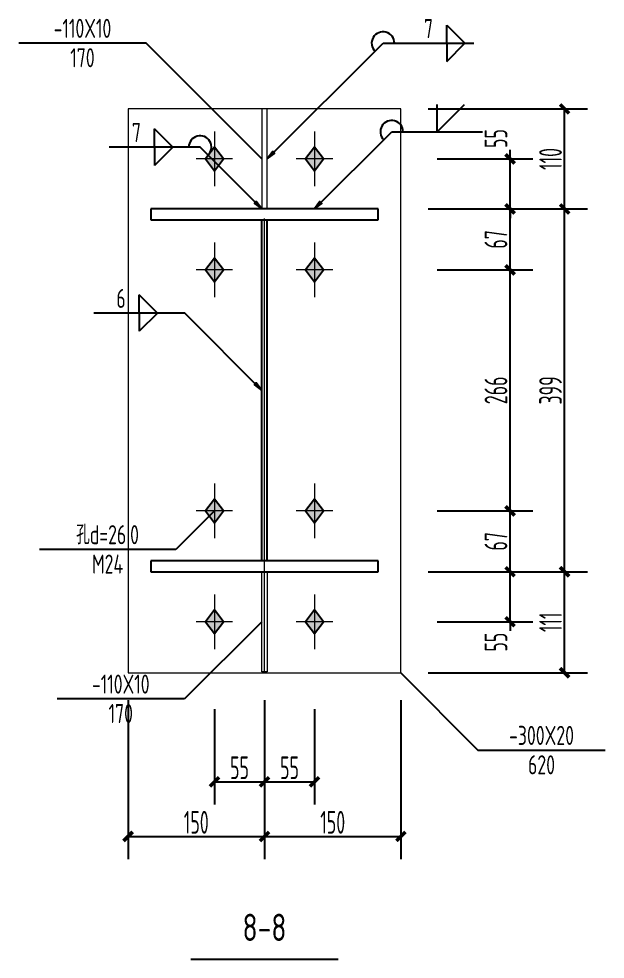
# Model space of a CAD drawing. Extents: x 447413 to 2975780, y -1432727 to 1301644.
# Drawn here: x 2337929 to 2344376, y -1247539 to -1237198 of the extents above; entities that cross this region are included whole.
import ezdxf
from ezdxf.enums import TextEntityAlignment as Align

# ---------------------------------------------------------------- set-up
doc = ezdxf.new("R2010")
doc.units = 0
doc.header["$LTSCALE"] = 1000
doc.header["$MEASUREMENT"] = 0
doc.linetypes.add('线型6', pattern=[8.75, 5, -1.25, 1.25, -1.25])
for name, color, linetype in [('10', 7, 'Continuous'), ('尺寸标注', 253, 'Continuous'), ('焊缝标注', 253, 'Continuous'), ('螺栓孔标注', 253, 'Continuous'), ('钢板标注', 253, 'Continuous')]:
    doc.layers.add(name, color=color, linetype=linetype)
doc.layers.add('20', color=2, linetype='Continuous', lineweight=18)
doc.styles.add('PkpmHz', font='Pkpmeng', dxfattribs={"width": 0.6, "bigfont": 'hztxt'})
doc.dimstyles.new('Pkpm_1.00', dxfattribs={"dimtxt": 250, "dimasz": 100, "dimexe": 250, "dimexo": 0.0625, "dimgap": 30, "dimtad": 1, "dimdec": 0, "dimrnd": 5, "dimzin": 0, "dimdsep": 46, "dimtxsty": 'PkpmHz', "dimblk1": 'ARCHTICK', "dimblk2": 'ARCHTICK', "dimsah": 1, "dimcen": 0.09, "dimadec": 0, "dimazin": 0, "dimtfac": 1, "dimtdec": 0, "dimtmove": 2, "dimatfit": 1, "dimfxl": 0, "dimtolj": 1, "dimtzin": 0, "dimarcsym": 0})

# ---------------------------------------------------------------- blocks, each defined once
blk = doc.blocks.new('_ArchTick')
at = {"color": 0, "linetype": 'ByBlock', "const_width": 0.4}
blk.add_lwpolyline([(-0.5, -0.5), (0.5, 0.5)], dxfattribs=at)
blk = doc.blocks.new('*D719')
at = {"layer": 'Defpoints', "color": 0, "linetype": 'Continuous', "transparency": 16777216}
for p in [(2342130, -1238739), (2343330, -1238739), (2342130, -1239289)]:
    blk.add_point(p, dxfattribs=at)
at = {"layer": '尺寸标注', "color": 0, "linetype": 'Continuous', "lineweight": -2, "transparency": 16777216}
for p, q in [((2342530, -1238739), (2343580, -1238739)), ((2343330, -1238739), (2343330, -1238639)), ((2343330, -1239289), (2343330, -1238739)), ((2342530, -1239289), (2343580, -1239289)), ((2343330, -1239289), (2343330, -1239389))]:
    blk.add_line(p, q, dxfattribs=at)
at = {"layer": '尺寸标注', "color": 0, "linetype": 'Continuous', "lineweight": -2, "transparency": 16777216, "xscale": 100, "yscale": 100, "zscale": 100}
for p, rotation in [((2343330, -1238739), 270), ((2343330, -1239289), 90)]:
    blk.add_blockref('_ArchTick', p, dxfattribs=dict(at, rotation=rotation))
at = {"layer": '尺寸标注', "color": 0, "linetype": 'Continuous', "transparency": 16777216, "insert": (2343175, -1238515), "char_height": 250, "attachment_point": 5, "rotation": 90, "style": 'PkpmHz'}
blk.add_mtext('\\A1;55', dxfattribs=at)
blk = doc.blocks.new('*D720')
at = {"layer": 'Defpoints', "color": 0, "linetype": 'Continuous', "transparency": 16777216}
for p in [(2342130, -1239289), (2343330, -1239289), (2342130, -1239959)]:
    blk.add_point(p, dxfattribs=at)
at = {"layer": '尺寸标注', "color": 0, "linetype": 'Continuous', "lineweight": -2, "transparency": 16777216}
for p, q in [((2342530, -1239289), (2343580, -1239289)), ((2343330, -1239959), (2343330, -1239289)), ((2342530, -1239959), (2343580, -1239959))]:
    blk.add_line(p, q, dxfattribs=at)
at = {"layer": '尺寸标注', "color": 0, "linetype": 'Continuous', "lineweight": -2, "transparency": 16777216, "xscale": 100, "yscale": 100, "zscale": 100}
for p, rotation in [((2343330, -1239289), 90), ((2343330, -1239959), 270)]:
    blk.add_blockref('_ArchTick', p, dxfattribs=dict(at, rotation=rotation))
at = {"layer": '尺寸标注', "color": 0, "linetype": 'Continuous', "transparency": 16777216, "insert": (2343175, -1239624), "char_height": 250, "attachment_point": 5, "rotation": 90, "style": 'PkpmHz'}
blk.add_mtext('\\A1;67', dxfattribs=at)
blk = doc.blocks.new('*D721')
at = {"layer": 'Defpoints', "color": 0, "linetype": 'Continuous', "transparency": 16777216}
for p in [(2342130, -1243279), (2343330, -1243279), (2342130, -1243829)]:
    blk.add_point(p, dxfattribs=at)
at = {"layer": '尺寸标注', "color": 0, "linetype": 'Continuous', "lineweight": -2, "transparency": 16777216}
for p, q in [((2343330, -1243279), (2343330, -1243179)), ((2342530, -1243279), (2343580, -1243279)), ((2343330, -1243829), (2343330, -1243279)), ((2342530, -1243829), (2343580, -1243829)), ((2343330, -1243829), (2343330, -1243929))]:
    blk.add_line(p, q, dxfattribs=at)
at = {"layer": '尺寸标注', "color": 0, "linetype": 'Continuous', "lineweight": -2, "transparency": 16777216, "xscale": 100, "yscale": 100, "zscale": 100}
for p, rotation in [((2343330, -1243279), 270), ((2343330, -1243829), 90)]:
    blk.add_blockref('_ArchTick', p, dxfattribs=dict(at, rotation=rotation))
at = {"layer": '尺寸标注', "color": 0, "linetype": 'Continuous', "transparency": 16777216, "insert": (2343175, -1244053), "char_height": 250, "attachment_point": 5, "rotation": 90, "style": 'PkpmHz'}
blk.add_mtext('\\A1;55', dxfattribs=at)
blk = doc.blocks.new('*D722')
at = {"layer": 'Defpoints', "color": 0, "linetype": 'Continuous', "transparency": 16777216}
for p in [(2342130, -1242609), (2343330, -1242609), (2342130, -1243279)]:
    blk.add_point(p, dxfattribs=at)
at = {"layer": '尺寸标注', "color": 0, "linetype": 'Continuous', "lineweight": -2, "transparency": 16777216}
for p, q in [((2342530, -1242609), (2343580, -1242609)), ((2343330, -1243279), (2343330, -1242609)), ((2342530, -1243279), (2343580, -1243279))]:
    blk.add_line(p, q, dxfattribs=at)
at = {"layer": '尺寸标注', "color": 0, "linetype": 'Continuous', "lineweight": -2, "transparency": 16777216, "xscale": 100, "yscale": 100, "zscale": 100}
for p, rotation in [((2343330, -1242609), 90), ((2343330, -1243279), 270)]:
    blk.add_blockref('_ArchTick', p, dxfattribs=dict(at, rotation=rotation))
at = {"layer": '尺寸标注', "color": 0, "linetype": 'Continuous', "transparency": 16777216, "insert": (2343175, -1242944), "char_height": 250, "attachment_point": 5, "rotation": 90, "style": 'PkpmHz'}
blk.add_mtext('\\A1;67', dxfattribs=at)
blk = doc.blocks.new('*D723')
at = {"layer": 'Defpoints', "color": 0, "linetype": 'Continuous', "transparency": 16777216}
for p in [(2342130, -1239959), (2343330, -1239959), (2342130, -1242609)]:
    blk.add_point(p, dxfattribs=at)
at = {"layer": '尺寸标注', "color": 0, "linetype": 'Continuous', "lineweight": -2, "transparency": 16777216}
for p, q in [((2342530, -1239959), (2343580, -1239959)), ((2343330, -1242609), (2343330, -1239959)), ((2342530, -1242609), (2343580, -1242609))]:
    blk.add_line(p, q, dxfattribs=at)
at = {"layer": '尺寸标注', "color": 0, "linetype": 'Continuous', "lineweight": -2, "transparency": 16777216, "xscale": 100, "yscale": 100, "zscale": 100}
for p, rotation in [((2343330, -1239959), 90), ((2343330, -1242609), 270)]:
    blk.add_blockref('_ArchTick', p, dxfattribs=dict(at, rotation=rotation))
at = {"layer": '尺寸标注', "color": 0, "linetype": 'Continuous', "transparency": 16777216, "insert": (2343175, -1241284), "char_height": 250, "attachment_point": 5, "rotation": 90, "style": 'PkpmHz'}
blk.add_mtext('\\A1;266', dxfattribs=at)
blk = doc.blocks.new('*D724')
at = {"layer": 'Defpoints', "color": 0, "linetype": 'Continuous', "transparency": 16777216}
for p in [(2340080, -1244389), (2340630, -1244389), (2340630, -1245589)]:
    blk.add_point(p, dxfattribs=at)
at = {"layer": '尺寸标注', "color": 0, "linetype": 'Continuous', "lineweight": -2, "transparency": 16777216}
for p, q in [((2340080, -1244789), (2340080, -1245839)), ((2340630, -1244789), (2340630, -1245839)), ((2340080, -1245589), (2340630, -1245589))]:
    blk.add_line(p, q, dxfattribs=at)
at = {"layer": '尺寸标注', "color": 0, "linetype": 'Continuous', "lineweight": -2, "transparency": 16777216, "xscale": 100, "yscale": 100, "zscale": 100, "rotation": 180}
blk.add_blockref('_ArchTick', (2340080, -1245589), dxfattribs=at)
at = {"layer": '尺寸标注', "color": 0, "linetype": 'Continuous', "lineweight": -2, "transparency": 16777216, "xscale": 100, "yscale": 100, "zscale": 100}
blk.add_blockref('_ArchTick', (2340630, -1245589), dxfattribs=at)
at = {"layer": '尺寸标注', "color": 0, "linetype": 'Continuous', "transparency": 16777216, "insert": (2340355, -1245434), "char_height": 250, "attachment_point": 5, "style": 'PkpmHz'}
blk.add_mtext('\\A1;55', dxfattribs=at)
blk = doc.blocks.new('*D725')
at = {"layer": 'Defpoints', "color": 0, "linetype": 'Continuous', "transparency": 16777216}
for p in [(2340630, -1244389), (2341180, -1244389), (2341180, -1245589)]:
    blk.add_point(p, dxfattribs=at)
at = {"layer": '尺寸标注', "color": 0, "linetype": 'Continuous', "lineweight": -2, "transparency": 16777216}
for p, q in [((2340630, -1244789), (2340630, -1245839)), ((2341180, -1244789), (2341180, -1245839)), ((2340630, -1245589), (2341180, -1245589))]:
    blk.add_line(p, q, dxfattribs=at)
at = {"layer": '尺寸标注', "color": 0, "linetype": 'Continuous', "lineweight": -2, "transparency": 16777216, "xscale": 100, "yscale": 100, "zscale": 100, "rotation": 180}
blk.add_blockref('_ArchTick', (2340630, -1245589), dxfattribs=at)
at = {"layer": '尺寸标注', "color": 0, "linetype": 'Continuous', "lineweight": -2, "transparency": 16777216, "xscale": 100, "yscale": 100, "zscale": 100}
blk.add_blockref('_ArchTick', (2341180, -1245589), dxfattribs=at)
at = {"layer": '尺寸标注', "color": 0, "linetype": 'Continuous', "transparency": 16777216, "insert": (2340905, -1245434), "char_height": 250, "attachment_point": 5, "style": 'PkpmHz'}
blk.add_mtext('\\A1;55', dxfattribs=at)
blk = doc.blocks.new('*D726')
at = {"layer": 'Defpoints', "color": 0, "linetype": 'Continuous', "transparency": 16777216}
for p in [(2339130, -1244389), (2340630, -1244389), (2340630, -1246189)]:
    blk.add_point(p, dxfattribs=at)
at = {"layer": '尺寸标注', "color": 0, "linetype": 'Continuous', "lineweight": -2, "transparency": 16777216}
for p, q in [((2339130, -1244689), (2339130, -1246439)), ((2340630, -1244689), (2340630, -1246439)), ((2339130, -1246189), (2340630, -1246189))]:
    blk.add_line(p, q, dxfattribs=at)
at = {"layer": '尺寸标注', "color": 0, "linetype": 'Continuous', "lineweight": -2, "transparency": 16777216, "xscale": 100, "yscale": 100, "zscale": 100, "rotation": 180}
blk.add_blockref('_ArchTick', (2339130, -1246189), dxfattribs=at)
at = {"layer": '尺寸标注', "color": 0, "linetype": 'Continuous', "lineweight": -2, "transparency": 16777216, "xscale": 100, "yscale": 100, "zscale": 100}
blk.add_blockref('_ArchTick', (2340630, -1246189), dxfattribs=at)
at = {"layer": '尺寸标注', "color": 0, "linetype": 'Continuous', "transparency": 16777216, "insert": (2339880, -1246034), "char_height": 250, "attachment_point": 5, "style": 'PkpmHz'}
blk.add_mtext('\\A1;150', dxfattribs=at)
blk = doc.blocks.new('*D727')
at = {"layer": 'Defpoints', "color": 0, "linetype": 'Continuous', "transparency": 16777216}
for p in [(2340630, -1244389), (2342130, -1244389), (2342130, -1246189)]:
    blk.add_point(p, dxfattribs=at)
at = {"layer": '尺寸标注', "color": 0, "linetype": 'Continuous', "lineweight": -2, "transparency": 16777216}
for p, q in [((2340630, -1244689), (2340630, -1246439)), ((2342130, -1244689), (2342130, -1246439)), ((2340630, -1246189), (2342130, -1246189))]:
    blk.add_line(p, q, dxfattribs=at)
at = {"layer": '尺寸标注', "color": 0, "linetype": 'Continuous', "lineweight": -2, "transparency": 16777216, "xscale": 100, "yscale": 100, "zscale": 100, "rotation": 180}
blk.add_blockref('_ArchTick', (2340630, -1246189), dxfattribs=at)
at = {"layer": '尺寸标注', "color": 0, "linetype": 'Continuous', "lineweight": -2, "transparency": 16777216, "xscale": 100, "yscale": 100, "zscale": 100}
blk.add_blockref('_ArchTick', (2342130, -1246189), dxfattribs=at)
at = {"layer": '尺寸标注', "color": 0, "linetype": 'Continuous', "transparency": 16777216, "insert": (2341380, -1246034), "char_height": 250, "attachment_point": 5, "style": 'PkpmHz'}
blk.add_mtext('\\A1;150', dxfattribs=at)
blk = doc.blocks.new('*D728')
at = {"layer": 'Defpoints', "color": 0, "linetype": 'Continuous', "transparency": 16777216}
for p in [(2342130, -1243279), (2343930, -1243279), (2342130, -1244389)]:
    blk.add_point(p, dxfattribs=at)
at = {"layer": '尺寸标注', "color": 0, "linetype": 'Continuous', "lineweight": -2, "transparency": 16777216}
for p, q in [((2342430, -1243279), (2344180, -1243279)), ((2343930, -1244389), (2343930, -1243279)), ((2342430, -1244389), (2344180, -1244389))]:
    blk.add_line(p, q, dxfattribs=at)
at = {"layer": '尺寸标注', "color": 0, "linetype": 'Continuous', "lineweight": -2, "transparency": 16777216, "xscale": 100, "yscale": 100, "zscale": 100}
for p, rotation in [((2343930, -1243279), 90), ((2343930, -1244389), 270)]:
    blk.add_blockref('_ArchTick', p, dxfattribs=dict(at, rotation=rotation))
at = {"layer": '尺寸标注', "color": 0, "linetype": 'Continuous', "transparency": 16777216, "insert": (2343775, -1243834), "char_height": 250, "attachment_point": 5, "rotation": 90, "style": 'PkpmHz'}
blk.add_mtext('\\A1;111', dxfattribs=at)
blk = doc.blocks.new('*D729')
at = {"layer": 'Defpoints', "color": 0, "linetype": 'Continuous', "transparency": 16777216}
for p in [(2342130, -1239289), (2343930, -1239289), (2342130, -1243279)]:
    blk.add_point(p, dxfattribs=at)
at = {"layer": '尺寸标注', "color": 0, "linetype": 'Continuous', "lineweight": -2, "transparency": 16777216}
for p, q in [((2342430, -1239289), (2344180, -1239289)), ((2343930, -1243279), (2343930, -1239289)), ((2342430, -1243279), (2344180, -1243279))]:
    blk.add_line(p, q, dxfattribs=at)
at = {"layer": '尺寸标注', "color": 0, "linetype": 'Continuous', "lineweight": -2, "transparency": 16777216, "xscale": 100, "yscale": 100, "zscale": 100}
for p, rotation in [((2343930, -1239289), 90), ((2343930, -1243279), 270)]:
    blk.add_blockref('_ArchTick', p, dxfattribs=dict(at, rotation=rotation))
at = {"layer": '尺寸标注', "color": 0, "linetype": 'Continuous', "transparency": 16777216, "insert": (2343775, -1241284), "char_height": 250, "attachment_point": 5, "rotation": 90, "style": 'PkpmHz'}
blk.add_mtext('\\A1;399', dxfattribs=at)
blk = doc.blocks.new('*D730')
at = {"layer": 'Defpoints', "color": 0, "linetype": 'Continuous', "transparency": 16777216}
for p in [(2342130, -1238189), (2343930, -1238189), (2342130, -1239289)]:
    blk.add_point(p, dxfattribs=at)
at = {"layer": '尺寸标注', "color": 0, "linetype": 'Continuous', "lineweight": -2, "transparency": 16777216}
for p, q in [((2342430, -1238189), (2344180, -1238189)), ((2343930, -1239289), (2343930, -1238189)), ((2342430, -1239289), (2344180, -1239289))]:
    blk.add_line(p, q, dxfattribs=at)
at = {"layer": '尺寸标注', "color": 0, "linetype": 'Continuous', "lineweight": -2, "transparency": 16777216, "xscale": 100, "yscale": 100, "zscale": 100}
for p, rotation in [((2343930, -1238189), 90), ((2343930, -1239289), 270)]:
    blk.add_blockref('_ArchTick', p, dxfattribs=dict(at, rotation=rotation))
at = {"layer": '尺寸标注', "color": 0, "linetype": 'Continuous', "transparency": 16777216, "insert": (2343775, -1238739), "char_height": 250, "attachment_point": 5, "rotation": 90, "style": 'PkpmHz'}
blk.add_mtext('\\A1;110', dxfattribs=at)

msp = doc.modelspace()

# ---------------------------------------------------------------- hatches: boundary and pattern name
at = {"layer": '10'}
for points in [[(2340079.9, -1238609), (2339979.9, -1238739), (2340079.9, -1238869), (2340179.9, -1238739)], [(2341179.9, -1238609), (2341079.9, -1238739), (2341179.9, -1238869), (2341279.9, -1238739)], [(2340079.9, -1239829), (2339979.9, -1239959), (2340079.9, -1240089), (2340179.9, -1239959)], [(2341179.9, -1239829), (2341079.9, -1239959), (2341179.9, -1240089), (2341279.9, -1239959)], [(2340079.9, -1242479), (2339979.9, -1242609), (2340079.9, -1242739), (2340179.9, -1242609)], [(2341179.9, -1242479), (2341079.9, -1242609), (2341179.9, -1242739), (2341279.9, -1242609)], [(2340079.9, -1243699), (2339979.9, -1243829), (2340079.9, -1243959), (2340179.9, -1243829)], [(2341179.9, -1243699), (2341079.9, -1243829), (2341179.9, -1243959), (2341279.9, -1243829)]]:
    msp.add_hatch(color=1, dxfattribs=at).paths.add_polyline_path(points)
at = {"layer": '焊缝标注'}
for points in [[(2340659.9, -1238739), (2340741.3, -1238678.9), (2340720.1, -1238657.7)], [(2340599.9, -1239289), (2340539.9, -1239207.6), (2340518.7, -1239228.8)], [(2341179.9, -1239289), (2341261.3, -1239228.9), (2341240.1, -1239207.7)], [(2340599.9, -1241284), (2340539.9, -1241202.6), (2340518.7, -1241223.8)]]:
    msp.add_hatch(color=256, dxfattribs=at).paths.add_polyline_path(points)

# ---------------------------------------------------------------- linework, layer by layer
at = {"layer": '10', "linetype": '线型6', "lineweight": 18}
msp.add_line((2340629.9, -1244394), (2340629.9, -1238184), dxfattribs=at)
at = {"layer": '10', "color": 9, "lineweight": 18}
for p, q in [((2340079.9, -1238439), (2340079.9, -1239039)), ((2341179.9, -1238439), (2341179.9, -1239039)), ((2340279.9, -1238739), (2339879.9, -1238739)), ((2341379.9, -1238739), (2340979.9, -1238739)), ((2340079.9, -1239659), (2340079.9, -1240259)), ((2341179.9, -1239659), (2341179.9, -1240259)), ((2340279.9, -1239959), (2339879.9, -1239959)), ((2341379.9, -1239959), (2340979.9, -1239959)), ((2340079.9, -1242309), (2340079.9, -1242909)), ((2341179.9, -1242309), (2341179.9, -1242909)), ((2340279.9, -1242609), (2339879.9, -1242609)), ((2341379.9, -1242609), (2340979.9, -1242609)), ((2340079.9, -1243529), (2340079.9, -1244129)), ((2341179.9, -1243529), (2341179.9, -1244129)), ((2340279.9, -1243829), (2339879.9, -1243829)), ((2341379.9, -1243829), (2340979.9, -1243829))]:
    msp.add_line(p, q, dxfattribs=at)
at = {"layer": '10', "color": 3}
for p, q in [((2341879.9, -1239289), (2339379.9, -1239289)), ((2339379.9, -1239289), (2339379.9, -1239409)), ((2341879.9, -1239409), (2341879.9, -1239289)), ((2339379.9, -1239409), (2341879.9, -1239409)), ((2340599.9, -1243159), (2340599.9, -1239409)), ((2340659.9, -1243159), (2340659.9, -1239409)), ((2341879.9, -1243159), (2339379.9, -1243159)), ((2339379.9, -1243159), (2339379.9, -1243279)), ((2341879.9, -1243279), (2341879.9, -1243159)), ((2339379.9, -1243279), (2341879.9, -1243279))]:
    msp.add_line(p, q, dxfattribs=at)
at = {"layer": '10'}
msp.add_line((2339819.9, -1247539), (2341439.9, -1247539), dxfattribs=at)
at = {"layer": '10', "color": 1, "linetype": 'Continuous'}
for points in [[(2340079.9, -1238609), (2339979.9, -1238739), (2340079.9, -1238869), (2340179.9, -1238739)], [(2341179.9, -1238609), (2341079.9, -1238739), (2341179.9, -1238869), (2341279.9, -1238739)], [(2340079.9, -1239829), (2339979.9, -1239959), (2340079.9, -1240089), (2340179.9, -1239959)], [(2341179.9, -1239829), (2341079.9, -1239959), (2341179.9, -1240089), (2341279.9, -1239959)], [(2340079.9, -1242479), (2339979.9, -1242609), (2340079.9, -1242739), (2340179.9, -1242609)], [(2341179.9, -1242479), (2341079.9, -1242609), (2341179.9, -1242739), (2341279.9, -1242609)], [(2340079.9, -1243699), (2339979.9, -1243829), (2340079.9, -1243959), (2340179.9, -1243829)], [(2341179.9, -1243699), (2341079.9, -1243829), (2341179.9, -1243959), (2341279.9, -1243829)]]:
    msp.add_lwpolyline(points, close=True, dxfattribs=at)
at = {"layer": '20'}
for p, q in [((2342129.9, -1238189), (2339129.9, -1238189)), ((2339129.9, -1238189), (2339129.9, -1244389)), ((2340659.9, -1238189), (2340599.9, -1238189)), ((2340599.9, -1238189), (2340599.9, -1239289)), ((2340659.9, -1239289), (2340659.9, -1238189)), ((2342129.9, -1244389), (2342129.9, -1238189)), ((2340599.9, -1239289), (2340659.9, -1239289)), ((2340599.9, -1243279), (2340659.9, -1243279)), ((2340599.9, -1244379), (2340599.9, -1243279)), ((2340659.9, -1243279), (2340659.9, -1244379)), ((2339129.9, -1244389), (2342129.9, -1244389)), ((2340659.9, -1244379), (2340599.9, -1244379))]:
    msp.add_line(p, q, dxfattribs=at)
at = {"layer": '焊缝标注'}
for p, q in [((2342633.2, -1237266.7), (2342833.2, -1237466.7)), ((2342633.2, -1237466.7), (2342633.2, -1237266.7)), ((2340659.9, -1238739), (2341933.2, -1237466.7)), ((2341933.2, -1237466.7), (2342933.2, -1237466.7)), ((2342633.2, -1237666.7), (2342833.2, -1237466.7)), ((2342633.2, -1237466.7), (2342633.2, -1237666.7)), ((2342528.8, -1238440.8), (2342528.8, -1238140.8)), ((2342528.8, -1238440.8), (2342828.8, -1238140.8)), ((2339621.9, -1238609.4), (2339421.9, -1238409.4)), ((2339421.9, -1238609.4), (2339421.9, -1238409.4)), ((2341179.9, -1239289), (2342028.8, -1238440.8)), ((2342028.8, -1238440.8), (2343028.8, -1238440.8)), ((2339921.9, -1238609.4), (2338921.9, -1238609.4)), ((2339621.9, -1238609.4), (2339421.9, -1238809.4)), ((2339421.9, -1238609.4), (2339421.9, -1238809.4)), ((2340599.9, -1239289), (2339921.9, -1238609.4)), ((2339452.4, -1240434.5), (2339252.4, -1240234.5)), ((2339252.4, -1240434.5), (2339252.4, -1240234.5)), ((2339752.4, -1240434.5), (2338752.4, -1240434.5)), ((2339452.4, -1240434.5), (2339252.4, -1240634.5)), ((2339252.4, -1240434.5), (2339252.4, -1240634.5)), ((2340599.9, -1241284), (2339752.4, -1240434.5))]:
    msp.add_line(p, q, dxfattribs=at)
at = {"layer": '焊缝标注', "linetype": 'Continuous'}
for points in [[(2340659.9, -1238739), (2340741.3, -1238678.9), (2340720.1, -1238657.7)], [(2340599.9, -1239289), (2340539.9, -1239207.6), (2340518.7, -1239228.8)], [(2341179.9, -1239289), (2341261.3, -1239228.9), (2341240.1, -1239207.7)], [(2340599.9, -1241284), (2340539.9, -1241202.6), (2340518.7, -1241223.8)]]:
    msp.add_lwpolyline(points, close=True, dxfattribs=at)
at = {"layer": '焊缝标注'}
for centre, start, end in [((2341933.2, -1237466.7), 0, 224.97719), ((2342028.8, -1238440.8), 0, 224.97719), ((2339921.9, -1238609.4), 314.93158, 180)]:
    msp.add_arc(centre, 125, start, end, dxfattribs=at)
at = {"layer": '螺栓孔标注'}
for p, q in [((2340079.9, -1242609), (2339654.8, -1243032.4)), ((2339654.8, -1243032.4), (2338154.8, -1243032.4))]:
    msp.add_line(p, q, dxfattribs=at)
at = {"layer": '螺栓孔标注', "const_width": 0.1}
msp.add_lwpolyline([(2340080, -1242609, 1), (2340079.9, -1242609, 1)], format="xyb", close=True, dxfattribs=at)
at = {"layer": '钢板标注'}
for p, q in [((2339328.7, -1237464.7), (2337928.7, -1237464.7)), ((2340599.9, -1238739), (2339328.7, -1237464.7)), ((2340599.9, -1243829), (2339749.7, -1244675.8)), ((2342129.9, -1244389), (2342976.1, -1245239.9)), ((2339749.7, -1244675.8), (2338349.7, -1244675.8)), ((2342976.1, -1245239.9), (2344376.1, -1245239.9))]:
    msp.add_line(p, q, dxfattribs=at)
at = {"layer": '钢板标注', "const_width": 0.1}
for points in [[(2340600, -1238739, 1), (2340599.9, -1238739, 1)], [(2340600, -1243829, 1), (2340599.9, -1243829, 1)], [(2342130, -1244389, 1), (2342129.9, -1244389, 1)]]:
    msp.add_lwpolyline(points, format="xyb", close=True, dxfattribs=at)

# ---------------------------------------------------------------- texts
at = {"layer": '10', "style": 'PkpmHz', "width": 0.77}
msp.add_text('8-8', height=300, dxfattribs=at).set_placement((2340629.9, -1247189), align=Align.MIDDLE_CENTER)
at = {"layer": '焊缝标注', "style": 'PkpmHz', "width": 0.71}
for s, p in [('7', (2342433.2, -1237410.1)), ('7', (2339221.9, -1238552.8)), ('6', (2339052.4, -1240377.8))]:
    msp.add_text(s, height=210, dxfattribs=at).set_placement(p, align=Align.CENTER)
at = {"layer": '螺栓孔标注', "style": 'PkpmHz', "width": 0.71}
msp.add_text('孔d=26.0', height=210, dxfattribs=at).set_placement((2338904.8, -1242975.8), align=Align.CENTER)
msp.add_text('M24', height=210, dxfattribs=at).set_placement((2338904.8, -1243089), align=Align.TOP_CENTER)
at = {"layer": '钢板标注', "style": 'PkpmHz', "width": 0.71}
for s, p in [('-110X10', (2338628.7, -1237408.1)), ('-110X10', (2339049.7, -1244619.2)), ('-300X20', (2343676.1, -1245183.3))]:
    msp.add_text(s, height=210, dxfattribs=at).set_placement(p, align=Align.CENTER)
for s, p in [('170', (2338628.7, -1237521.3)), ('170', (2339049.7, -1244732.5)), ('620', (2343676.1, -1245296.5))]:
    msp.add_text(s, height=210, dxfattribs=at).set_placement(p, align=Align.TOP_CENTER)

# ---------------------------------------------------------------- dimensions: what is measured, and where the dimension line sits
at = {"layer": '尺寸标注', "linetype": 'Continuous'}
for base, p1, p2, text, override, picture, middle in [((2343929.9, -1238189), (2342129.9, -1239289), (2342129.9, -1238189), '110', {"dimexo": 300, "dimtih": 0, "dimtoh": 0}, '*D730', (2343774.9, -1238739)), ((2343329.9, -1239289), (2342129.9, -1239959), (2342129.9, -1239289), '67', {"dimexo": 400, "dimtih": 0, "dimtoh": 0}, '*D720', (2343174.9, -1239624)), ((2343929.9, -1239289), (2342129.9, -1243279), (2342129.9, -1239289), '399', {"dimexo": 300, "dimtih": 0, "dimtoh": 0}, '*D729', (2343774.9, -1241284)), ((2343329.9, -1239959), (2342129.9, -1242609), (2342129.9, -1239959), '266', {"dimexo": 400, "dimtih": 0, "dimtoh": 0}, '*D723', (2343174.9, -1241284)), ((2343329.9, -1242609), (2342129.9, -1243279), (2342129.9, -1242609), '67', {"dimexo": 400, "dimtih": 0, "dimtoh": 0}, '*D722', (2343174.9, -1242944)), ((2343929.9, -1243279), (2342129.9, -1244389), (2342129.9, -1243279), '111', {"dimexo": 300, "dimtih": 0, "dimtoh": 0}, '*D728', (2343774.9, -1243834))]:
    dim = msp.add_linear_dim(base=base, p1=p1, p2=p2, angle=90, text=text, dimstyle='Pkpm_1.00', override=override, dxfattribs=at)
    dim.commit()
    dim.dimension.update_dxf_attribs({"geometry": picture, "text_midpoint": middle})
for base, p1, p2, picture, middle in [((2343329.9, -1238739), (2342129.9, -1239289), (2342129.9, -1238739), '*D719', (2343174.7, -1238515.4)), ((2343329.9, -1243279), (2342129.9, -1243829), (2342129.9, -1243279), '*D721', (2343174.7, -1244052.6))]:
    dim = msp.add_linear_dim(base=base, p1=p1, p2=p2, angle=90, text='55', dimstyle='Pkpm_1.00', override={"dimexo": 400, "dimtih": 0, "dimtoh": 0}, dxfattribs=at)
    dim.commit()
    dim.dimension.update_dxf_attribs({"geometry": picture, "text_midpoint": middle, "dimtype": 128})
for base, p1, p2, text, override, picture, middle in [((2340629.9, -1246189), (2339129.9, -1244389), (2340629.9, -1244389), '150', {"dimexo": 300, "dimtih": 0, "dimtoh": 0}, '*D726', (2339879.9, -1246034)), ((2340629.9, -1245589), (2340079.9, -1244389), (2340629.9, -1244389), '55', {"dimexo": 400, "dimtih": 0, "dimtoh": 0}, '*D724', (2340354.9, -1245434)), ((2341179.9, -1245589), (2340629.9, -1244389), (2341179.9, -1244389), '55', {"dimexo": 400, "dimtih": 0, "dimtoh": 0}, '*D725', (2340904.9, -1245434)), ((2342129.9, -1246189), (2340629.9, -1244389), (2342129.9, -1244389), '150', {"dimexo": 300, "dimtih": 0, "dimtoh": 0}, '*D727', (2341379.9, -1246034))]:
    dim = msp.add_linear_dim(base=base, p1=p1, p2=p2, text=text, dimstyle='Pkpm_1.00', override=override, dxfattribs=at)
    dim.commit()
    dim.dimension.update_dxf_attribs({"geometry": picture, "text_midpoint": middle})

doc.saveas('drawing.dxf')
